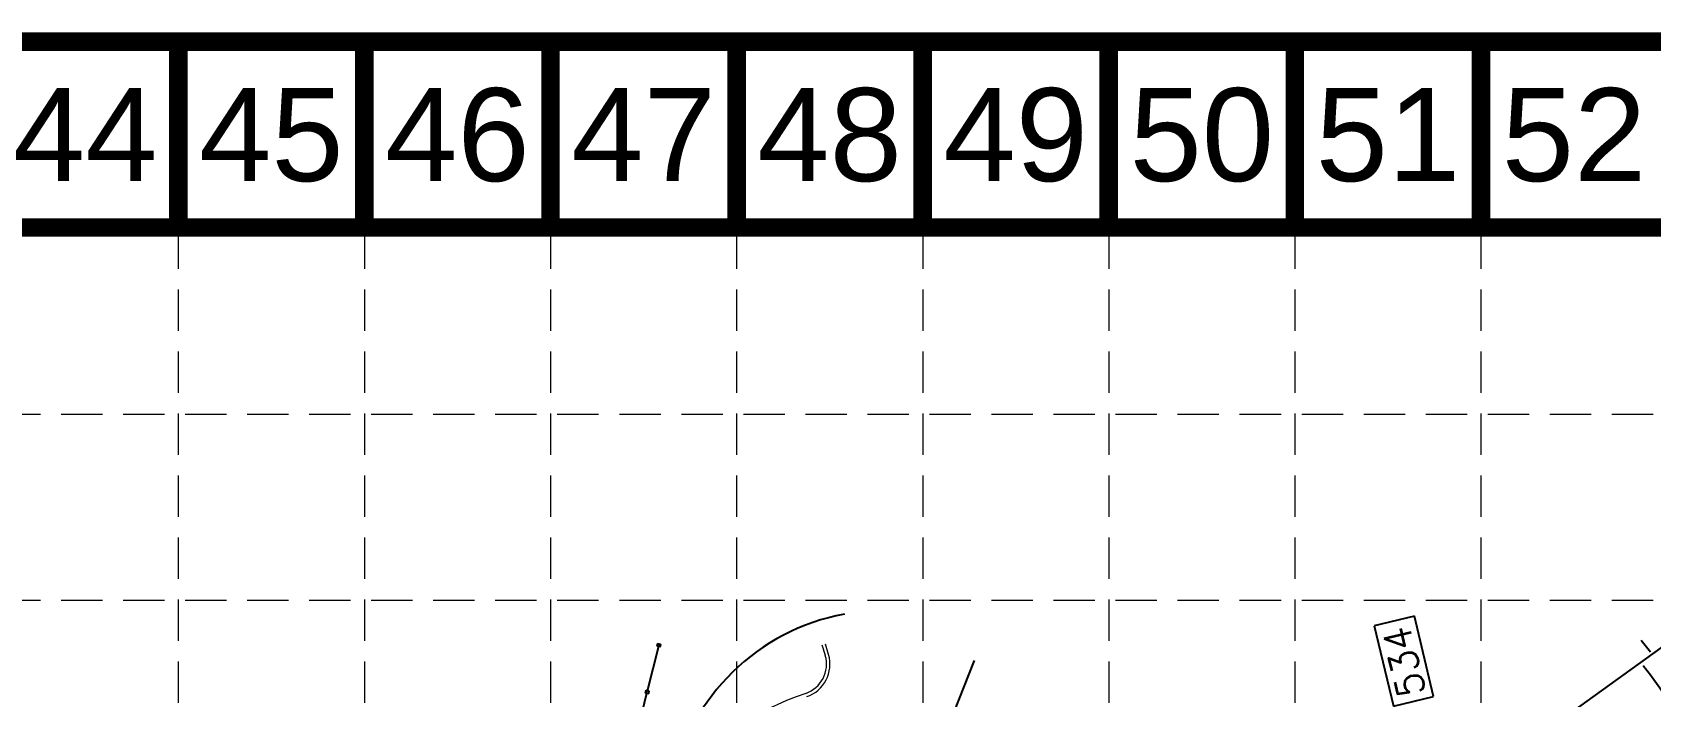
# Model space of a CAD drawing. Header units: feet. Extents: x 2597001 to 2598732, y 7017887 to 7019952.
# Drawn here: x 2598196.2 to 2598430.9, y 7018873.5 to 7018970 of the extents above; entities that cross this region are included whole.
import ezdxf
from ezdxf.enums import TextEntityAlignment as Align

# ---------------------------------------------------------------- set-up
doc = ezdxf.new("R2010")
doc.units = ezdxf.units.FT
doc.header["$LTSCALE"] = 30
doc.header["$MEASUREMENT"] = 0
doc.linetypes.add('18358A-BASE-GRAD$0$HIDDEN', pattern=[0.375, 0.25, -0.125])
doc.linetypes.add('HIDDEN', pattern=[0.375, 0.25, -0.125])
doc.layers.add('18358A-BASE-SITE$0$BLDG-25-26_003-PATT', color=1, linetype='CONTINUOUS', lineweight=5)
doc.layers.add('18358A-BASE-SITE$0$BLDG-25-26_A-GLAZ', color=1, linetype='CONTINUOUS', lineweight=25)
for name, color, linetype in [('BASE', 7, 'CONTINUOUS'), ('GRID', 254, 'HIDDEN'), ('PC', 35, 'CONTINUOUS'), ('STORM', 5, 'CONTINUOUS')]:
    doc.layers.add(name, color=color, linetype=linetype)
doc.styles.add('L100', font='simplex.shx', dxfattribs={"height": 2})
doc.styles.get("Standard").update_dxf_attribs({"font": 'ARIAL.TTF'})

msp = doc.modelspace()

# ---------------------------------------------------------------- linework, layer by layer
at = {"layer": '18358A-BASE-SITE$0$BLDG-25-26_003-PATT', "color": 7}
for p, q in [((2598311.21, 7018879.5), (2598310.77, 7018881.03)), ((2598311.69, 7018879.64), (2598311.25, 7018881.17))]:
    msp.add_line(p, q, dxfattribs=at)
for centre, radius, start, end in [((2598306.88, 7018878.26), 4.5, 289.1629, 16), ((2598306.88, 7018878.26), 5, 289.1629, 16), ((2598324.94, 7018826.31), 50.5, 109.1629, 136)]:
    msp.add_arc(centre, radius, start, end, dxfattribs=at)
at = {"layer": '18358A-BASE-SITE$0$BLDG-25-26_A-GLAZ', "color": 7}
for p, q in [((2598285.41, 7018874.38), (2598287.03, 7018880.85)), ((2598283.84, 7018868.07), (2598285.33, 7018874.06))]:
    msp.add_line(p, q, dxfattribs=at)
for points in [[(2598287.31, 7018881.12), (2598287.23, 7018880.8), (2598286.82, 7018880.9), (2598286.9, 7018881.22)], [(2598287.23, 7018880.8), (2598287.31, 7018881.12), (2598286.9, 7018881.22), (2598286.82, 7018880.9)], [(2598285.61, 7018874.33), (2598285.53, 7018874.01), (2598285.13, 7018874.11), (2598285.21, 7018874.43)], [(2598285.53, 7018874.01), (2598285.61, 7018874.33), (2598285.21, 7018874.43), (2598285.13, 7018874.11)]]:
    msp.add_lwpolyline(points, close=True, dxfattribs=at)
at = {"layer": 'BASE', "const_width": 2.7}
for points in [[(2597002.33, 7017888.62), (2598730.33, 7017888.62), (2598730.33, 7018968.62), (2597002.33, 7018968.62)], [(2597029.27, 7017915.61), (2598703.4, 7017915.56), (2598703.37, 7018941.63), (2597029.61, 7018941.66)]]:
    msp.add_lwpolyline(points, close=True, dxfattribs=at)
for points in [[(2598217.33, 7018941.62), (2598217.33, 7018968.62)], [(2598244.33, 7018941.62), (2598244.33, 7018968.62)], [(2598271.33, 7018941.62), (2598271.33, 7018968.62)], [(2598298.33, 7018941.62), (2598298.33, 7018968.62)], [(2598325.33, 7018941.62), (2598325.33, 7018968.62)], [(2598352.33, 7018941.62), (2598352.33, 7018968.62)], [(2598379.33, 7018941.62), (2598379.33, 7018968.62)], [(2598406.33, 7018941.62), (2598406.33, 7018968.62)]]:
    msp.add_lwpolyline(points, dxfattribs=at)
at = {"layer": 'GRID', "color": 252, "linetype": 'HIDDEN', "lineweight": 0, "ltscale": 0.8}
for p, q in [((2598217.33, 7018941.62), (2598217.33, 7017996.5)), ((2598244.33, 7018941.62), (2598244.33, 7017996.5)), ((2598271.33, 7018941.62), (2598271.33, 7017996.5)), ((2598298.33, 7018941.62), (2598298.33, 7017996.5)), ((2598325.33, 7018941.62), (2598325.33, 7017996.5)), ((2598352.33, 7018941.62), (2598352.33, 7017996.5)), ((2598379.33, 7018941.62), (2598379.33, 7017996.5)), ((2598406.33, 7018941.62), (2598406.33, 7017996.5)), ((2597030.32, 7018914.53), (2598704.32, 7018914.53)), ((2597030.32, 7018887.53), (2598704.32, 7018887.53))]:
    msp.add_line(p, q, dxfattribs=at)
at = {"layer": 'PC', "color": 35}
for p, q in [((2598396.67, 7018885.23), (2598390.83, 7018883.82)), ((2598399.47, 7018873.56), (2598396.67, 7018885.23)), ((2598390.83, 7018883.82), (2598393.64, 7018872.16)), ((2598418.47, 7018870.5), (2598433.71, 7018881.51)), ((2598329.87, 7018871.17), (2598332.84, 7018878.8)), ((2598393.64, 7018872.16), (2598399.47, 7018873.56))]:
    msp.add_line(p, q, dxfattribs=at)
msp.add_arc((2598319.64, 7018854.71), 31.31, 100.4342, 168.2777, dxfattribs=at)
at = {"layer": 'STORM', "color": 170, "linetype": '18358A-BASE-GRAD$0$HIDDEN'}
for radius in [101.53, 101.53, 103.53, 103.53]:
    msp.add_arc((2598349.07, 7018816.57), radius, 316.8348, 38.9587, dxfattribs=at)

# ---------------------------------------------------------------- texts
at = {"layer": 'BASE'}
for s, p in [('44', (2598203.83, 7018955.12)), ('45', (2598230.83, 7018955.12)), ('46', (2598257.83, 7018955.12)), ('47', (2598284.83, 7018955.12)), ('48', (2598311.83, 7018955.12)), ('49', (2598338.83, 7018955.12)), ('50', (2598365.83, 7018955.12)), ('51', (2598392.83, 7018955.12)), ('52', (2598419.83, 7018955.12))]:
    msp.add_text(s, height=13.5, dxfattribs=at).set_placement(p, align=Align.MIDDLE_CENTER)
at = {"layer": 'PC', "color": 35, "style": 'L100'}
msp.add_text('534', height=4, rotation=103.5063, dxfattribs=at).set_placement((2598398.32, 7018874.06))

doc.saveas('drawing.dxf')
